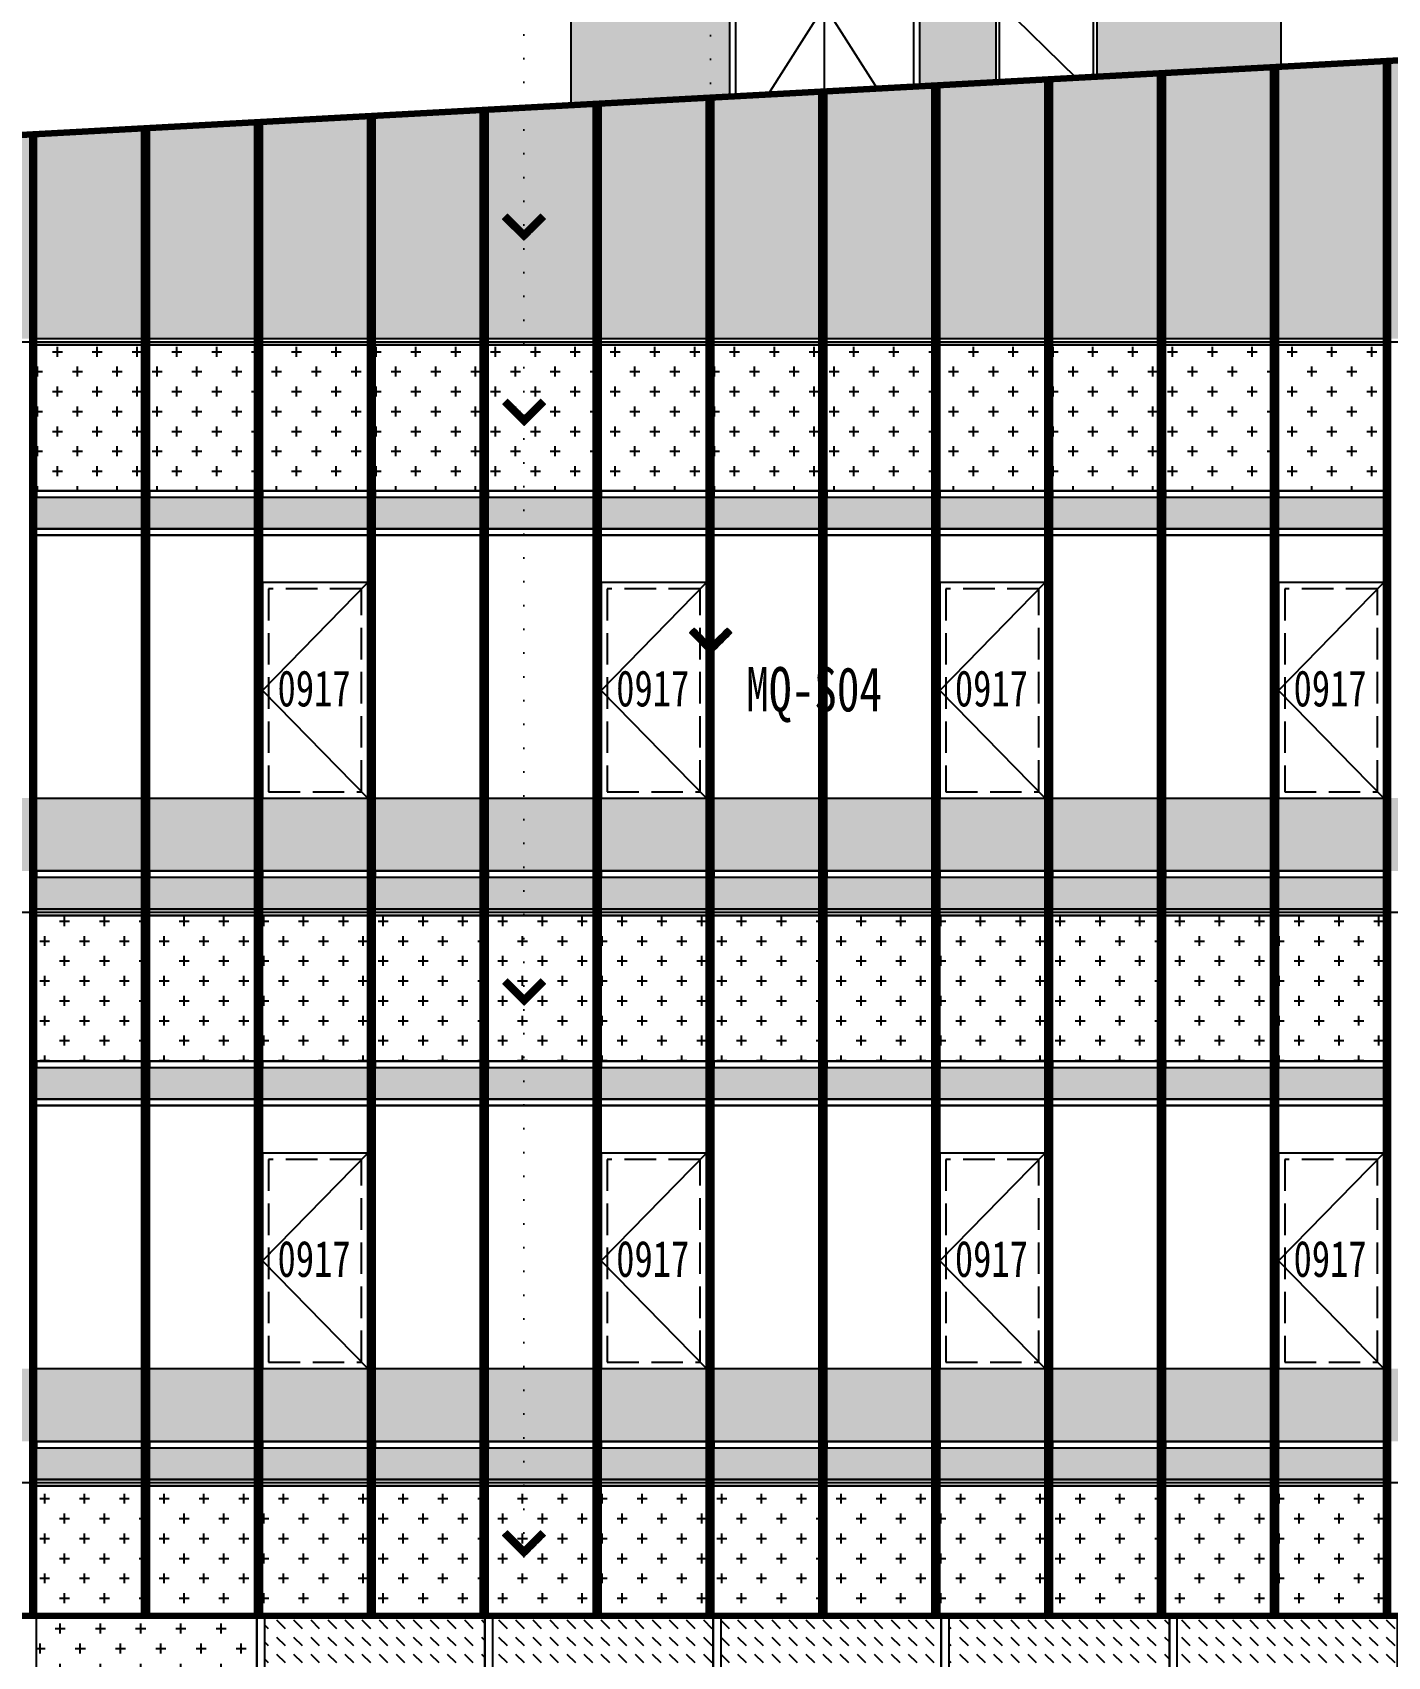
# Model space of a CAD drawing. Extents: x -483182 to 812890, y -390528 to -214858.
# Drawn here: x 167091 to 177782, y -317901 to -305090 of the extents above; entities that cross this region are included whole.
import ezdxf

# ---------------------------------------------------------------- set-up
doc = ezdxf.new("R2010")
doc.units = 0
doc.header["$LTSCALE"] = 1000
doc.header["$MEASUREMENT"] = 0
doc.linetypes.add('DASH', pattern=[0.35, 0.25, -0.1])
doc.linetypes.add('DOT2', pattern=[0.125, 0, -0.125])
for name, color, linetype in [('01-标注_符号', 200, 'Continuous'), ('05-填充_156', 156, 'Continuous'), ('05-填充_168', 168, 'Continuous'), ('05-填充_18', 18, 'Continuous'), ('05-填充_天正', 14, 'Continuous'), ('A-C_幕墙龙骨', 133, 'Continuous'), ('A-C_窗', 140, 'Continuous'), ('E-立面轮廓', 241, 'Continuous')]:
    doc.layers.add(name, color=color, linetype=linetype)
doc.layers.add('04-不打印_辅助线', color=165, linetype='Continuous', plot=False)
doc.styles.add('logo-3', font='', dxfattribs={"width": 0.75})
doc.styles.get("Standard").update_dxf_attribs({"font": 'STXIHEI_0.TTF', "width": 0.75})
doc.styles.get('logo-3').set_extended_font_data('SimSun')
doc.dimstyles.new('副本 ISO-1', dxfattribs={"dimtxt": 2.5, "dimasz": 1.5, "dimexe": 1.25, "dimexo": 0.625, "dimtad": 1, "dimdec": 0, "dimtxsty": 'logo-3', "dimblk": 'ARCHTICK', "dimcen": 2.5, "dimdle": 1, "dimadec": 0, "dimazin": 0, "dimtfac": 1, "dimtdec": 0, "dimtix": 1, "dimtmove": 0, "dimatfit": 3, "dimldrblk": 'AR', "dimfxl": 0, "dimarcsym": 0})
pattern_1 = [(0, (-32249, 317429.43), (158.75, 158.75), [79.375, -238.125]), (90, (-32209.32, 317389.74), (-158.75, 158.75), [79.375, -238.125])]
pattern_2 = [(50, (0, 0), (364.36934, -31.87817), [38.1, -419.1]), (355, (0, 0), (-70.48565, 382.1133), [30.48, -335.28]), (100.451, (30.36, -2.66), (293.885, 350.23338), [32.38, -356.18]), (46.1842, (0, 101.6), (542.1581, -84.08466), [57.15, -628.65]), (96.6356, (45.2, 94.6), (474.8085, 494.8511), [48.57, -534.27]), (351.184, (0, 101.6), (474.8092, 494.8502), [45.72, -502.92]), (21, (50.8, 76.2), (303.22976, -204.53104), [38.1, -419.1]), (326, (50.8, 76.2), (123.60406, 368.37593), [30.48, -335.28]), (71.4514, (76.07, 59.16), (426.83298, 163.8457), [32.38, -356.18]), (37.5, (0, 0), (6.177207, 169.11008), [0, -331.216, 0, -340.36, 0, -336.55]), (7.5, (0, 0), (133.639325, 200.36115), [0, -194.056, 0, -323.596, 0, -128.27]), (327.5, (-113.28, 0), (271.18119, -11.45749), [0, -127, 0, -396.24, 0, -525.78]), (317.5, (-164.08, 0), (296.25836, 50.85298), [0, -165.1, 0, -263.144, 0, -373.38])]

# ---------------------------------------------------------------- blocks, each defined once
blk = doc.blocks.new('*U464')
at = {"layer": '05-填充_156'}
h = blk.add_hatch(dxfattribs=at)
h.set_pattern_fill('DASH', color=256, scale=100, angle=315)
h.set_pattern_definition([(315, (17475, 318054.43), (134.703842, -3e-14), [95.25, -95.25])])
h.paths.add_polyline_path([(0, 50), (1740, 50), (1740, 675), (0, 675)])
blk.add_lwpolyline([(0, 50), (1740, 50), (1740, 675), (0, 675)], close=True)
for points in [[(0, 50), (1740, 50)], [(0, 0), (1740, 0)]]:
    blk.add_lwpolyline(points)
blk = doc.blocks.new('*U94')
at = {"layer": 'A-C_窗'}
blk.add_blockref('*U464', (-870, -312.5), dxfattribs=at)
blk = doc.blocks.new('*U95')
at = {"layer": 'A-C_窗', "color": 0, "linetype": 'ByBlock', "lineweight": -2, "transparency": 16777216}
for p in [(0, 0), (1800, 0), (3600, 0), (5400, 0), (7200, 0), (9000, 0), (10800, 0), (12600, 0)]:
    blk.add_blockref('*U94', p, dxfattribs=at)
blk = doc.blocks.new('kjhmgh3')
at = {"layer": '05-填充_156'}
h = blk.add_hatch(dxfattribs=at)
h.set_pattern_fill('CROSS', color=136, scale=100)
h.set_pattern_definition([(0, (-173090.23, 321129.43), (158.75, 158.75), [79.375, -238.125]), (90, (-173050.54, 321089.74), (-158.75, 158.75), [79.375, -238.125])])
h.paths.add_polyline_path([(0, 3100), (1740, 3100), (1740, 3725), (0, 3725)])
h = blk.add_hatch(dxfattribs=at)
h.set_pattern_fill('CROSS', color=136, scale=100)
h.set_pattern_definition([(0, (-173090.23, 320704.43), (158.75, 158.75), [79.375, -238.125]), (90, (-173050.54, 320664.74), (-158.75, 158.75), [79.375, -238.125])])
h.paths.add_polyline_path([(0, 3050), (1740, 3050), (1740, 0), (0, 0)])
for points in [[(0, 3100), (1740, 3100), (1740, 3725), (0, 3725)], [(0, 3050), (1740, 3050), (1740, 0), (0, 0)]]:
    blk.add_lwpolyline(points, close=True)
for points in [[(0, 3100), (1740, 3100)], [(0, 3050), (1740, 3050)]]:
    blk.add_lwpolyline(points)
blk = doc.blocks.new('_ArchTick')
at = {"color": 0, "linetype": 'ByBlock', "const_width": 0.4}
blk.add_lwpolyline([(-0.5, -0.5), (0.5, 0.5)], dxfattribs=at)
blk = doc.blocks.new('*X6')
at = {"color": 0}
for p, q in [((-1012.2986, 1692.7091), (-1012.2986, 1692.7356)), ((-1012.2985, 1692.7357), (-1012.2968, 1692.7357)), ((-1012.2976, 1692.7081), (-1012.2976, 1692.7364)), ((-1012.3116, 1692.7221), (-1012.3116, 1692.7226)), ((-1012.3115, 1692.7227), (-1012.2838, 1692.7227)), ((-1012.3111, 1692.7217), (-1012.2828, 1692.7217)), ((-1012.3106, 1692.7211), (-1012.3106, 1692.7236)), ((-1012.3105, 1692.7237), (-1012.2848, 1692.7237)), ((-1012.3101, 1692.7207), (-1012.2818, 1692.7207)), ((-1012.3096, 1692.7201), (-1012.3096, 1692.7246)), ((-1012.3095, 1692.7247), (-1012.2858, 1692.7247)), ((-1012.3091, 1692.7197), (-1012.2808, 1692.7197)), ((-1012.3086, 1692.7191), (-1012.3086, 1692.7256)), ((-1012.3085, 1692.7257), (-1012.2868, 1692.7257)), ((-1012.3081, 1692.7187), (-1012.2798, 1692.7187)), ((-1012.3076, 1692.7181), (-1012.3076, 1692.7266)), ((-1012.3075, 1692.7267), (-1012.2878, 1692.7267)), ((-1012.3071, 1692.7177), (-1012.2788, 1692.7177)), ((-1012.3066, 1692.7171), (-1012.3066, 1692.7276)), ((-1012.3065, 1692.7277), (-1012.2888, 1692.7277)), ((-1012.3061, 1692.7167), (-1012.2778, 1692.7167)), ((-1012.3056, 1692.7161), (-1012.3056, 1692.7286)), ((-1012.3055, 1692.7287), (-1012.2898, 1692.7287)), ((-1012.3051, 1692.7157), (-1012.2768, 1692.7157)), ((-1012.3046, 1692.7151), (-1012.3046, 1692.7296)), ((-1012.3045, 1692.7297), (-1012.2908, 1692.7297)), ((-1012.3041, 1692.7147), (-1012.2758, 1692.7147)), ((-1012.3036, 1692.7141), (-1012.3036, 1692.7306)), ((-1012.3035, 1692.7307), (-1012.2918, 1692.7307)), ((-1012.3031, 1692.7137), (-1012.2748, 1692.7137)), ((-1012.3026, 1692.7131), (-1012.3026, 1692.7316)), ((-1012.3025, 1692.7317), (-1012.2928, 1692.7317)), ((-1012.3021, 1692.7127), (-1012.2738, 1692.7127)), ((-1012.3016, 1692.7121), (-1012.3016, 1692.7326)), ((-1012.3015, 1692.7327), (-1012.2938, 1692.7327)), ((-1012.3011, 1692.7117), (-1012.2728, 1692.7117)), ((-1012.3006, 1692.7111), (-1012.3006, 1692.7336)), ((-1012.3005, 1692.7337), (-1012.2948, 1692.7337)), ((-1012.3001, 1692.7107), (-1012.2718, 1692.7107)), ((-1012.2996, 1692.7101), (-1012.2996, 1692.7346)), ((-1012.2995, 1692.7347), (-1012.2958, 1692.7347)), ((-1012.2991, 1692.7097), (-1012.2708, 1692.7097)), ((-1012.2981, 1692.7087), (-1012.2698, 1692.7087)), ((-1012.2971, 1692.7077), (-1012.2688, 1692.7077)), ((-1012.2966, 1692.7071), (-1012.2966, 1692.7354)), ((-1012.2961, 1692.7067), (-1012.2678, 1692.7067)), ((-1012.2956, 1692.7061), (-1012.2956, 1692.7344)), ((-1012.2951, 1692.7057), (-1012.2668, 1692.7057)), ((-1012.2946, 1692.7051), (-1012.2946, 1692.7334)), ((-1012.2941, 1692.7047), (-1012.2658, 1692.7047)), ((-1012.2936, 1692.7041), (-1012.2936, 1692.7324)), ((-1012.2931, 1692.7037), (-1012.2648, 1692.7037)), ((-1012.2926, 1692.7031), (-1012.2926, 1692.7314)), ((-1012.2921, 1692.7027), (-1012.2638, 1692.7027)), ((-1012.2916, 1692.7021), (-1012.2916, 1692.7304)), ((-1012.2911, 1692.7017), (-1012.2628, 1692.7017)), ((-1012.2906, 1692.7011), (-1012.2906, 1692.7294)), ((-1012.2901, 1692.7007), (-1012.2618, 1692.7007)), ((-1012.2896, 1692.7001), (-1012.2896, 1692.7284)), ((-1012.2891, 1692.6997), (-1012.2608, 1692.6997)), ((-1012.2886, 1692.6991), (-1012.2886, 1692.7274)), ((-1012.2881, 1692.6987), (-1012.2598, 1692.6987)), ((-1012.2876, 1692.6981), (-1012.2876, 1692.7264)), ((-1012.2871, 1692.6977), (-1012.2588, 1692.6977)), ((-1012.2866, 1692.6971), (-1012.2866, 1692.7254)), ((-1012.2861, 1692.6967), (-1012.2578, 1692.6967)), ((-1012.2856, 1692.6961), (-1012.2856, 1692.7244)), ((-1012.2851, 1692.6957), (-1012.2568, 1692.6957)), ((-1012.2846, 1692.6951), (-1012.2846, 1692.7234)), ((-1012.2841, 1692.6947), (-1012.2558, 1692.6947)), ((-1012.2836, 1692.6941), (-1012.2836, 1692.7224)), ((-1012.2831, 1692.6937), (-1012.2548, 1692.6937)), ((-1012.2826, 1692.6931), (-1012.2826, 1692.7214)), ((-1012.2821, 1692.6927), (-1012.2538, 1692.6927)), ((-1012.2816, 1692.6921), (-1012.2816, 1692.7204)), ((-1012.2811, 1692.6917), (-1012.2528, 1692.6917)), ((-1012.2806, 1692.6911), (-1012.2806, 1692.7194)), ((-1012.2801, 1692.6907), (-1012.2518, 1692.6907)), ((-1012.2796, 1692.6901), (-1012.2796, 1692.7184)), ((-1012.2791, 1692.6897), (-1012.2508, 1692.6897)), ((-1012.2786, 1692.6891), (-1012.2786, 1692.7174)), ((-1012.2781, 1692.6887), (-1012.2498, 1692.6887)), ((-1012.2776, 1692.6881), (-1012.2776, 1692.7164)), ((-1012.2771, 1692.6877), (-1012.2488, 1692.6877)), ((-1012.2766, 1692.6871), (-1012.2766, 1692.7154)), ((-1012.2761, 1692.6867), (-1012.2478, 1692.6867)), ((-1012.2756, 1692.6861), (-1012.2756, 1692.7144)), ((-1012.2751, 1692.6857), (-1012.2468, 1692.6857)), ((-1012.2746, 1692.6851), (-1012.2746, 1692.7134)), ((-1012.2741, 1692.6847), (-1012.2458, 1692.6847)), ((-1012.2736, 1692.6841), (-1012.2736, 1692.7124)), ((-1012.2726, 1692.6831), (-1012.2726, 1692.7114)), ((-1012.2716, 1692.6821), (-1012.2716, 1692.7104)), ((-1012.2706, 1692.6811), (-1012.2706, 1692.7094)), ((-1012.2696, 1692.6801), (-1012.2696, 1692.7084)), ((-1012.2686, 1692.6791), (-1012.2686, 1692.7074)), ((-1012.2676, 1692.6781), (-1012.2676, 1692.7064)), ((-1012.2666, 1692.6771), (-1012.2666, 1692.7054)), ((-1012.2656, 1692.6761), (-1012.2656, 1692.7044)), ((-1012.2646, 1692.6751), (-1012.2646, 1692.7034)), ((-1012.2636, 1692.6741), (-1012.2636, 1692.7024)), ((-1012.2626, 1692.6731), (-1012.2626, 1692.7014)), ((-1012.2616, 1692.6721), (-1012.2616, 1692.7004)), ((-1012.2606, 1692.6711), (-1012.2606, 1692.6994)), ((-1012.2596, 1692.6701), (-1012.2596, 1692.6984)), ((-1012.2586, 1692.6424), (-1012.2586, 1692.6974)), ((-1012.2576, 1692.6434), (-1012.2576, 1692.6964)), ((-1012.2566, 1692.6444), (-1012.2566, 1692.6954)), ((-1012.2556, 1692.6454), (-1012.2556, 1692.6944)), ((-1012.2546, 1692.6464), (-1012.2546, 1692.6934)), ((-1012.2536, 1692.6474), (-1012.2536, 1692.6924)), ((-1012.2526, 1692.6484), (-1012.2526, 1692.6914)), ((-1012.2516, 1692.6494), (-1012.2516, 1692.6904)), ((-1012.2506, 1692.6504), (-1012.2506, 1692.6894)), ((-1012.2496, 1692.6514), (-1012.2496, 1692.6884)), ((-1012.2486, 1692.6524), (-1012.2486, 1692.6874)), ((-1012.2476, 1692.6534), (-1012.2476, 1692.6864)), ((-1012.2466, 1692.6544), (-1012.2466, 1692.6854)), ((-1012.2456, 1692.6554), (-1012.2456, 1692.6844)), ((-1012.2966, 1692.6327), (-1012.2683, 1692.6327)), ((-1012.2966, 1692.6044), (-1012.2966, 1692.6327)), ((-1012.2956, 1692.6337), (-1012.2673, 1692.6337)), ((-1012.2956, 1692.6054), (-1012.2956, 1692.6337)), ((-1012.2946, 1692.6347), (-1012.2663, 1692.6347)), ((-1012.2946, 1692.6064), (-1012.2946, 1692.6347)), ((-1012.2936, 1692.6357), (-1012.2653, 1692.6357)), ((-1012.2936, 1692.6074), (-1012.2936, 1692.6357)), ((-1012.2926, 1692.6367), (-1012.2643, 1692.6367)), ((-1012.2926, 1692.6084), (-1012.2926, 1692.6367)), ((-1012.2916, 1692.6377), (-1012.2633, 1692.6377)), ((-1012.2916, 1692.6094), (-1012.2916, 1692.6377)), ((-1012.2906, 1692.6387), (-1012.2623, 1692.6387)), ((-1012.2906, 1692.6104), (-1012.2906, 1692.6387)), ((-1012.2896, 1692.6397), (-1012.2613, 1692.6397)), ((-1012.2896, 1692.6114), (-1012.2896, 1692.6397)), ((-1012.2886, 1692.6407), (-1012.2603, 1692.6407)), ((-1012.2886, 1692.6124), (-1012.2886, 1692.6407)), ((-1012.2876, 1692.6417), (-1012.2593, 1692.6417)), ((-1012.2876, 1692.6134), (-1012.2876, 1692.6417)), ((-1012.2866, 1692.6427), (-1012.2583, 1692.6427)), ((-1012.2866, 1692.6144), (-1012.2866, 1692.6427)), ((-1012.2856, 1692.6437), (-1012.2573, 1692.6437)), ((-1012.2856, 1692.6154), (-1012.2856, 1692.6437)), ((-1012.2846, 1692.6447), (-1012.2563, 1692.6447)), ((-1012.2846, 1692.6164), (-1012.2846, 1692.6447)), ((-1012.2836, 1692.6457), (-1012.2553, 1692.6457)), ((-1012.2836, 1692.6174), (-1012.2836, 1692.6457)), ((-1012.2826, 1692.6467), (-1012.2543, 1692.6467)), ((-1012.2826, 1692.6184), (-1012.2826, 1692.6467)), ((-1012.2816, 1692.6477), (-1012.2533, 1692.6477)), ((-1012.2816, 1692.6194), (-1012.2816, 1692.6477)), ((-1012.2806, 1692.6487), (-1012.2523, 1692.6487)), ((-1012.2806, 1692.6204), (-1012.2806, 1692.6487)), ((-1012.2796, 1692.6497), (-1012.2513, 1692.6497)), ((-1012.2796, 1692.6214), (-1012.2796, 1692.6497)), ((-1012.2786, 1692.6507), (-1012.2503, 1692.6507)), ((-1012.2786, 1692.6224), (-1012.2786, 1692.6507)), ((-1012.2776, 1692.6517), (-1012.2493, 1692.6517)), ((-1012.2776, 1692.6234), (-1012.2776, 1692.6517)), ((-1012.2766, 1692.6527), (-1012.2483, 1692.6527)), ((-1012.2766, 1692.6244), (-1012.2766, 1692.6527)), ((-1012.2756, 1692.6537), (-1012.2473, 1692.6537)), ((-1012.2756, 1692.6254), (-1012.2756, 1692.6537)), ((-1012.2746, 1692.6547), (-1012.2463, 1692.6547)), ((-1012.2746, 1692.6264), (-1012.2746, 1692.6547)), ((-1012.2736, 1692.6557), (-1012.2453, 1692.6557)), ((-1012.2736, 1692.6274), (-1012.2736, 1692.6557)), ((-1012.2731, 1692.6837), (-1012.2448, 1692.6837)), ((-1012.2726, 1692.6567), (-1012.2443, 1692.6567)), ((-1012.2726, 1692.6284), (-1012.2726, 1692.6567)), ((-1012.2721, 1692.6827), (-1012.2438, 1692.6827)), ((-1012.2716, 1692.6577), (-1012.2433, 1692.6577)), ((-1012.2716, 1692.6294), (-1012.2716, 1692.6577)), ((-1012.2711, 1692.6817), (-1012.2428, 1692.6817)), ((-1012.2706, 1692.6587), (-1012.2423, 1692.6587)), ((-1012.2706, 1692.6304), (-1012.2706, 1692.6587)), ((-1012.2701, 1692.6807), (-1012.2418, 1692.6807)), ((-1012.2696, 1692.6597), (-1012.2413, 1692.6597)), ((-1012.2696, 1692.6314), (-1012.2696, 1692.6597)), ((-1012.2691, 1692.6797), (-1012.2408, 1692.6797)), ((-1012.2686, 1692.6607), (-1012.2403, 1692.6607)), ((-1012.2686, 1692.6324), (-1012.2686, 1692.6607)), ((-1012.2681, 1692.6787), (-1012.2398, 1692.6787)), ((-1012.2676, 1692.6617), (-1012.2393, 1692.6617)), ((-1012.2676, 1692.6334), (-1012.2676, 1692.6617)), ((-1012.2671, 1692.6777), (-1012.2388, 1692.6777)), ((-1012.2666, 1692.6627), (-1012.2383, 1692.6627)), ((-1012.2666, 1692.6344), (-1012.2666, 1692.6627)), ((-1012.2661, 1692.6767), (-1012.2378, 1692.6767)), ((-1012.2656, 1692.6637), (-1012.2373, 1692.6637)), ((-1012.2656, 1692.6354), (-1012.2656, 1692.6637)), ((-1012.2651, 1692.6757), (-1012.2368, 1692.6757)), ((-1012.2646, 1692.6647), (-1012.2363, 1692.6647)), ((-1012.2646, 1692.6364), (-1012.2646, 1692.6647)), ((-1012.2641, 1692.6747), (-1012.2358, 1692.6747)), ((-1012.2636, 1692.6657), (-1012.2353, 1692.6657)), ((-1012.2636, 1692.6374), (-1012.2636, 1692.6657)), ((-1012.2631, 1692.6737), (-1012.2348, 1692.6737)), ((-1012.2626, 1692.6667), (-1012.2343, 1692.6667)), ((-1012.2626, 1692.6384), (-1012.2626, 1692.6667)), ((-1012.2621, 1692.6727), (-1012.2338, 1692.6727)), ((-1012.2616, 1692.6677), (-1012.2333, 1692.6677)), ((-1012.2616, 1692.6394), (-1012.2616, 1692.6677)), ((-1012.2611, 1692.6717), (-1012.2328, 1692.6717)), ((-1012.2606, 1692.6687), (-1012.2323, 1692.6687)), ((-1012.2606, 1692.6404), (-1012.2606, 1692.6687)), ((-1012.2601, 1692.6707), (-1012.2318, 1692.6707)), ((-1012.2596, 1692.6697), (-1012.2313, 1692.6697)), ((-1012.2596, 1692.6414), (-1012.2596, 1692.6697)), ((-1012.2446, 1692.6564), (-1012.2446, 1692.6834)), ((-1012.2436, 1692.6574), (-1012.2436, 1692.6824)), ((-1012.2426, 1692.6584), (-1012.2426, 1692.6814)), ((-1012.2416, 1692.6594), (-1012.2416, 1692.6804)), ((-1012.2406, 1692.6604), (-1012.2406, 1692.6794)), ((-1012.2396, 1692.6614), (-1012.2396, 1692.6784)), ((-1012.2386, 1692.6624), (-1012.2386, 1692.6774)), ((-1012.2376, 1692.6634), (-1012.2376, 1692.6764)), ((-1012.2366, 1692.6644), (-1012.2366, 1692.6754)), ((-1012.2356, 1692.6654), (-1012.2356, 1692.6744)), ((-1012.2346, 1692.6664), (-1012.2346, 1692.6734)), ((-1012.2336, 1692.6674), (-1012.2336, 1692.6724)), ((-1012.2326, 1692.6684), (-1012.2326, 1692.6714)), ((-1012.2316, 1692.6694), (-1012.2316, 1692.6704)), ((-1012.3116, 1692.6177), (-1012.2833, 1692.6177)), ((-1012.3116, 1692.6172), (-1012.3116, 1692.6177)), ((-1012.3111, 1692.6167), (-1012.2843, 1692.6167)), ((-1012.3106, 1692.6187), (-1012.2823, 1692.6187)), ((-1012.3106, 1692.6162), (-1012.3106, 1692.6187)), ((-1012.3101, 1692.6157), (-1012.2853, 1692.6157)), ((-1012.3096, 1692.6197), (-1012.2813, 1692.6197)), ((-1012.3096, 1692.6152), (-1012.3096, 1692.6197)), ((-1012.3091, 1692.6147), (-1012.2863, 1692.6147)), ((-1012.3086, 1692.6207), (-1012.2803, 1692.6207)), ((-1012.3086, 1692.6142), (-1012.3086, 1692.6207)), ((-1012.3081, 1692.6137), (-1012.2873, 1692.6137)), ((-1012.3076, 1692.6217), (-1012.2793, 1692.6217)), ((-1012.3076, 1692.6132), (-1012.3076, 1692.6217)), ((-1012.3071, 1692.6127), (-1012.2883, 1692.6127)), ((-1012.3066, 1692.6227), (-1012.2783, 1692.6227)), ((-1012.3066, 1692.6122), (-1012.3066, 1692.6227)), ((-1012.3061, 1692.6117), (-1012.2893, 1692.6117)), ((-1012.3056, 1692.6237), (-1012.2773, 1692.6237)), ((-1012.3056, 1692.6112), (-1012.3056, 1692.6237)), ((-1012.3051, 1692.6107), (-1012.2903, 1692.6107)), ((-1012.3046, 1692.6247), (-1012.2763, 1692.6247)), ((-1012.3046, 1692.6102), (-1012.3046, 1692.6247)), ((-1012.3041, 1692.6097), (-1012.2913, 1692.6097)), ((-1012.3036, 1692.6257), (-1012.2753, 1692.6257)), ((-1012.3036, 1692.6092), (-1012.3036, 1692.6257)), ((-1012.3031, 1692.6087), (-1012.2923, 1692.6087)), ((-1012.3026, 1692.6267), (-1012.2743, 1692.6267)), ((-1012.3026, 1692.6082), (-1012.3026, 1692.6267)), ((-1012.3021, 1692.6077), (-1012.2933, 1692.6077)), ((-1012.3016, 1692.6277), (-1012.2733, 1692.6277)), ((-1012.3016, 1692.6072), (-1012.3016, 1692.6277)), ((-1012.3011, 1692.6067), (-1012.2943, 1692.6067)), ((-1012.3006, 1692.6287), (-1012.2723, 1692.6287)), ((-1012.3006, 1692.6062), (-1012.3006, 1692.6287)), ((-1012.3001, 1692.6057), (-1012.2953, 1692.6057)), ((-1012.2996, 1692.6297), (-1012.2713, 1692.6297)), ((-1012.2996, 1692.6052), (-1012.2996, 1692.6297)), ((-1012.2991, 1692.6047), (-1012.2963, 1692.6047)), ((-1012.2986, 1692.6307), (-1012.2703, 1692.6307)), ((-1012.2986, 1692.6042), (-1012.2986, 1692.6307)), ((-1012.2981, 1692.6037), (-1012.2973, 1692.6037)), ((-1012.2976, 1692.6317), (-1012.2693, 1692.6317)), ((-1012.2976, 1692.6034), (-1012.2976, 1692.6317))]:
    blk.add_line(p, q, dxfattribs=at)
blk = doc.blocks.new('A-ARROW')
blk.add_lwpolyline([(0.0808, 0.0525), (0.0666, 0.0666), (0, 0), (0.0666, -0.0666), (0.0808, -0.0525), (0.0283, 0)], close=True)
at = {"rotation": 180}
blk.add_blockref('*X6', (-1012.2311, 1692.6699), dxfattribs=at)
blk = doc.blocks.new('AR')
at = {"xscale": -21.59999999986031, "yscale": 21.59999999999127, "zscale": 21.6, "rotation": 359.9999997162888}
blk.add_blockref('A-ARROW', (0, 0), dxfattribs=at)
blk = doc.blocks.new('*U31')
at = {"layer": '05-填充_156'}
h = blk.add_hatch(dxfattribs=at)
h.set_pattern_fill('CROSS', color=136, scale=100)
h.set_pattern_definition([(0, (-32147, 313554.43), (158.75, 158.75), [79.375, -238.125]), (90, (-32107.32, 313514.74), (-158.75, 158.75), [79.375, -238.125])])
h.paths.add_polyline_path([(0, 1500), (840, 1500), (840, 350), (0, 350)])
at = {"layer": '05-填充_168'}
h = blk.add_hatch(color=256, dxfattribs=at)
h.dxf.hatch_style = 1
h.paths.add_polyline_path([(0, 300), (840, 300), (840, 50), (0, 50)])
for points in [[(0, 1550), (840, 1550)], [(0, 1500), (840, 1500)], [(0, 350), (840, 350)], [(0, 300), (840, 300)], [(0, 50), (840, 50)], [(0, 0), (840, 0)]]:
    blk.add_lwpolyline(points)
for points in [[(840, 1500), (0, 1500), (0, 1550), (840, 1550)], [(0, 1500), (840, 1500), (840, 350), (0, 350)], [(0, 300), (840, 300), (840, 350), (0, 350)], [(0, 300), (840, 300), (840, 50), (0, 50)], [(840, 0), (0, 0), (0, 50), (840, 50)]]:
    blk.add_lwpolyline(points, close=True)
blk = doc.blocks.new('*U119')
at = {"layer": 'A-C_窗'}
blk.add_blockref('*U31', (-420, -775), dxfattribs=at)
blk = doc.blocks.new('*U120')
at = {"layer": 'A-C_窗', "color": 0, "linetype": 'ByBlock', "lineweight": -2, "transparency": 16777216}
for p in [(9000, 0), (9900, 0), (10800, 0), (11700, 0), (12600, 0), (13500, 0), (14400, 0), (15300, 0), (16200, 0), (17100, 0), (18000, 0), (18900, 0)]:
    blk.add_blockref('*U119', p, dxfattribs=at)
blk = doc.blocks.new('*U396')
at = {"layer": '05-填充_156'}
h = blk.add_hatch(dxfattribs=at)
h.set_pattern_fill('CROSS', color=136, scale=100)
h.set_pattern_definition(pattern_1)
h.paths.add_polyline_path([(0, 5375), (840, 5375), (840, 4225), (0, 4225)])
h = blk.add_hatch(dxfattribs=at)
h.set_pattern_fill('CROSS', color=136, scale=100)
h.set_pattern_definition(pattern_1)
h.paths.add_polyline_path([(0, 875), (840, 875), (840, -150), (0, -150)])
at = {"layer": '05-填充_168'}
h = blk.add_hatch(color=256, dxfattribs=at)
h.dxf.hatch_style = 1
h.paths.add_polyline_path([(0, 5675), (840, 5675), (840, 5425), (0, 5425)])
h = blk.add_hatch(color=256, dxfattribs=at)
h.dxf.hatch_style = 1
h.paths.add_polyline_path([(0, 4175), (840, 4175), (840, 3925), (0, 3925)])
h = blk.add_hatch(color=256, dxfattribs=at)
h.dxf.hatch_style = 1
h.paths.add_polyline_path([(0, 1175), (840, 1175), (840, 925), (0, 925)])
for points in [[(0, 6300), (840, 6300)], [(0, 5725), (840, 5725)], [(0, 5675), (840, 5675)], [(0, 5675), (840, 5675)], [(0, 5425), (840, 5425)], [(0, 5375), (840, 5375)], [(0, 4225), (840, 4225)], [(0, 4175), (840, 4175)], [(0, 3925), (840, 3925)], [(0, 3875), (840, 3875)], [(0, 1800), (840, 1800)], [(0, 1225), (840, 1225)], [(0, 1175), (840, 1175)], [(0, 925), (840, 925)], [(0, 875), (840, 875)]]:
    blk.add_lwpolyline(points)
for points in [[(0, 5675), (840, 5675), (840, 5725), (0, 5725)], [(0, 5675), (840, 5675), (840, 5425), (0, 5425)], [(840, 5375), (0, 5375), (0, 5425), (840, 5425)], [(0, 5375), (840, 5375), (840, 4225), (0, 4225)], [(0, 4175), (840, 4175), (840, 4225), (0, 4225)], [(0, 4175), (840, 4175), (840, 3925), (0, 3925)], [(840, 3875), (0, 3875), (0, 3925), (840, 3925)], [(0, 1175), (840, 1175), (840, 1225), (0, 1225)], [(0, 1175), (840, 1175), (840, 925), (0, 925)], [(840, 875), (0, 875), (0, 925), (840, 925)], [(0, 875), (840, 875), (840, -150), (0, -150)]]:
    blk.add_lwpolyline(points, close=True)
blk = doc.blocks.new('*U121')
at = {"layer": 'A-C_窗'}
blk.add_blockref('*U396', (-420, -3150), dxfattribs=at)
blk = doc.blocks.new('*U122')
at = {"layer": 'A-C_窗', "color": 0, "linetype": 'ByBlock', "lineweight": -2, "transparency": 16777216}
for p in [(9000, 0), (9900, 0), (10800, 0), (11700, 0), (12600, 0), (13500, 0), (14400, 0), (15300, 0), (16200, 0), (17100, 0), (18000, 0), (18900, 0)]:
    blk.add_blockref('*U121', p, dxfattribs=at)
blk = doc.blocks.new('*U722')
blk.add_lwpolyline([(0, 0), (840, 0), (840, 1700), (0, 1700)], close=True)
blk.add_lwpolyline([(840, 1700), (0, 850), (840, 0)])
at = {"linetype": 'DASH'}
blk.add_lwpolyline([(50, 50), (790, 50), (790, 1650), (50, 1650)], close=True, dxfattribs=at)
at = {"layer": '04-不打印_辅助线', "width": 0.75}
blk.add_text('0917', height=285.4, dxfattribs=at).set_placement((121, 723))
blk = doc.blocks.new('lkjgliutg')
at = {"layer": '05-填充_156'}
h = blk.add_hatch(dxfattribs=at)
h.set_pattern_fill('CROSS', color=136, scale=100)
h.set_pattern_definition([(0, (-157917.5, 360570.43), (158.75, 158.75), [79.375, -238.125]), (90, (-157877.81, 360530.74), (-158.75, 158.75), [79.375, -238.125])])
h.paths.add_polyline_path([(0, 9925), (870, 9925), (870, 11047), (0, 11000)])
h.paths.add_polyline_path([(930, 9925), (1770, 9925), (1770, 11095), (930, 11050)])
h.paths.add_polyline_path([(1830, 9925), (2670, 9925), (2670, 11144), (1830, 11098)])
h.paths.add_polyline_path([(2730, 9925), (3570, 9925), (3570, 11192), (2730, 11147)])
h.paths.add_polyline_path([(3630, 9925), (4470, 9925), (4470, 11241), (3630, 11195)])
h.paths.add_polyline_path([(4530, 9925), (5370, 9925), (5370, 11289), (4530, 11244)])
h.paths.add_polyline_path([(6270, 11337), (5430, 11292), (5430, 9925), (6270, 9925)])
h.paths.add_polyline_path([(7170, 11386), (6330, 11341), (6330, 9925), (7170, 9925)])
h.paths.add_polyline_path([(7230, 9925), (8070, 9925), (8070, 11434), (7230, 11389)])
h.paths.add_polyline_path([(8970, 11483), (8130, 11437), (8130, 9925), (8970, 9925)])
h.paths.add_polyline_path([(9870, 11531), (9030, 11486), (9030, 9925), (9870, 9925)])
h.paths.add_polyline_path([(9930, 9925), (10770, 9925), (10770, 11580), (9930, 11534)])
h.paths.add_polyline_path([(10830, 9925), (11670, 9925), (11670, 11628), (10830, 11583)])
h.paths.add_polyline_path([(11730, 9925), (12570, 9925), (12570, 11676), (11730, 11631)])
h.paths.add_polyline_path([(12630, 9925), (13470, 9925), (13470, 11725), (12630, 11680)])
h.paths.add_polyline_path([(13530, 9925), (14370, 9925), (14370, 11773), (13530, 11728)])
h.paths.add_polyline_path([(14430, 9925), (15270, 9925), (15270, 11822), (14430, 11776)])
h.paths.add_polyline_path([(15330, 9925), (16170, 9925), (16170, 11870), (15330, 11825)])
h.paths.add_polyline_path([(16230, 9925), (17070, 9925), (17070, 11919), (16230, 11873)])
h.paths.add_polyline_path([(17130, 9925), (17970, 9925), (17970, 11967), (17130, 11922)])
h.paths.add_polyline_path([(18870, 12015), (18030, 11970), (18030, 9925), (18870, 9925)])
h.paths.add_polyline_path([(18930, 9925), (19770, 9925), (19770, 12064), (18930, 12019)])
h.paths.add_polyline_path([(19830, 9925), (20670, 9925), (20670, 12112), (19830, 12067)])
h.paths.add_polyline_path([(20730, 9925), (21570, 9925), (21570, 12161), (20730, 12115)])
h.paths.add_polyline_path([(22470, 12209), (21630, 12164), (21630, 9925), (22470, 9925)])
h.paths.add_polyline_path([(22530, 9925), (23370, 9925), (23370, 12258), (22530, 12212)])
h.paths.add_polyline_path([(23430, 9925), (24270, 9925), (24270, 12306), (23430, 12261)])
h.paths.add_polyline_path([(24330, 9925), (25170, 9925), (25170, 12354), (24330, 12309)])
h.paths.add_polyline_path([(25230, 9925), (26070, 9925), (26070, 12403), (25230, 12358)])
h.paths.add_polyline_path([(26970, 12451), (26130, 12406), (26130, 9925), (26970, 9925)])
h.paths.add_polyline_path([(27876, 12500), (27030, 12454), (27030, 9925), (27876, 9925)])
at = {"layer": '05-填充_18', "const_width": 60}
for points in [[(18900, -150), (18900, 12017)], [(19800, -150), (19800, 12065)], [(20700, -150), (20700, 12114)], [(17100, -150), (17100, 11920)], [(18000, -150), (18000, 11969)], [(14400, -150), (14400, 11775)], [(15300, -150), (15300, 11823)], [(16200, -150), (16200, 11872)], [(11700, -150), (11700, 11630)], [(12600, -150), (12600, 11678)], [(13500, -150), (13500, 11726)], [(9900, -150), (9900, 11533)], [(10800, -150), (10800, 11581)]]:
    blk.add_lwpolyline(points, dxfattribs=at)
at = {"layer": 'A-C_幕墙龙骨'}
for points in [[(19770, -150), (19770, 12064)], [(19830, -150), (19830, 12067)], [(20670, -150), (20670, 12112)], [(17070, -150), (17070, 11919)], [(17130, -150), (17130, 11922)], [(17970, -150), (17970, 11967)], [(18030, -150), (18030, 11970)], [(18870, -150), (18870, 12015)], [(18930, -150), (18930, 12019)], [(15270, -150), (15270, 11822)], [(15330, -150), (15330, 11825)], [(16170, -150), (16170, 11870)], [(16230, -150), (16230, 11873)], [(12570, -150), (12570, 11676)], [(12630, -150), (12630, 11680)], [(13470, -150), (13470, 11725)], [(13530, -150), (13530, 11728)], [(14370, -150), (14370, 11773)], [(14430, -150), (14430, 11776)], [(9930, -150), (9930, 11534)], [(10770, -150), (10770, 11580)], [(10830, -150), (10830, 11583)], [(11670, -150), (11670, 11628)], [(11730, -150), (11730, 11631)]]:
    blk.add_lwpolyline(points, dxfattribs=at)
at = {"layer": 'A-C_窗'}
blk.add_lwpolyline([(27876, 12500), (0, 11000), (0, -150), (27876, -150)], close=True, dxfattribs=at)
for name, p in [('*U120', (1350, 9150)), ('*U722', (11730, 6300)), ('*U722', (14430, 6300)), ('*U722', (17130, 6300)), ('*U722', (19830, 6300)), ('*U122', (1350, 3150)), ('*U722', (11730, 1800)), ('*U722', (14430, 1800)), ('*U722', (17130, 1800)), ('*U722', (19830, 1800))]:
    blk.add_blockref(name, p, dxfattribs=at)
blk = doc.blocks.new('A$C56431E11')
at = {"layer": 'A-C_窗'}
blk.add_line((-750, -725), (-750, -50), dxfattribs=at)
for points in [[(-1450, -763), (-1450, -50), (-50, -50), (-50, -687)], [(-1195, -749), (-750, -50)], [(-750, -50), (-335, -703)]]:
    blk.add_lwpolyline(points, dxfattribs=at)
blk = doc.blocks.new('A$C269A49B5')
at = {"layer": 'A-C_窗'}
for points in [[(-770, -651), (-770, -30), (-30, -30), (-30, -611)], [(-768, -30), (-165, -618)]]:
    blk.add_lwpolyline(points, dxfattribs=at)

msp = doc.modelspace()

# ---------------------------------------------------------------- hatches: boundary and pattern name
at = {"layer": '05-填充_156'}
h = msp.add_hatch(dxfattribs=at)
h.set_pattern_fill('天然石材', color=256, scale=50)
h.set_pattern_definition([(45, (0, 89.76), (-176.77677, 176.77677), []), (45, (86.94, 0), (-176.77677, 176.77677), [98.68425, -56.391])])
h.paths.add_polyline_path([(176941, -303579.4), (171341, -303579.4), (171341, -305663), (172591, -305595.3), (172591, -304829.4), (174091, -304829.4), (174091, -305514.1), (174691, -305481.6), (174691, -304829.4), (175491, -304829.4), (175491, -305438.2), (176941, -305359.7)])
h.paths.add_polyline_path([(174241, -304329.4), (174241, -304529.4), (172441, -304529.4), (172441, -304329.4)], flags=16)
h.paths.add_polyline_path([(163041, -303579.4), (156391, -303579.4), (156391, -303959.5), (156805, -303929.4), (158077.5, -303929.4), (158077.5, -306381.4), (163041, -306112.6)])
at = {"layer": '05-填充_天正'}
h = msp.add_hatch(dxfattribs=at)
h.set_pattern_fill('AR-CONC', color=256, scale=200)
h.set_pattern_definition(pattern_2)
h.paths.add_polyline_path([(184885, -311129.4), (185120.2, -311129.4), (185120.2, -311704.4), (184885, -311704.4)])
h.paths.add_polyline_path([(184047.1, -311129.8), (184884.4, -311129.8), (184884.4, -311704.8), (184047.1, -311704.8)])
h.paths.add_polyline_path([(183156.4, -311129.8), (183987.7, -311129.8), (183987.7, -311704.8), (183156.4, -311704.8)])
h.paths.add_polyline_path([(182265.6, -311129.8), (183097, -311129.8), (183097, -311704.8), (182265.6, -311704.8)])
h.paths.add_polyline_path([(181374.9, -311129.8), (182206.3, -311129.8), (182206.3, -311704.8), (181374.9, -311704.8)])
h.paths.add_polyline_path([(180484.2, -311129.8), (181315.5, -311129.8), (181315.5, -311704.8), (180484.2, -311704.8)])
h.paths.add_polyline_path([(179593.4, -311129.8), (180424.8, -311129.8), (180424.8, -311704.8), (179593.4, -311704.8)])
h.paths.add_polyline_path([(178702.7, -311129.8), (179534.1, -311129.8), (179534.1, -311704.8), (178702.7, -311704.8)])
h.paths.add_polyline_path([(177812, -311129.8), (178643.3, -311129.8), (178643.3, -311704.8), (177812, -311704.8)])
h.paths.add_polyline_path([(176921.3, -311129.8), (177752.6, -311129.8), (177752.6, -311704.8), (176921.3, -311704.8)])
h.paths.add_polyline_path([(176030.5, -311129.8), (176861.9, -311129.8), (176861.9, -311704.8), (176030.5, -311704.8)])
h.paths.add_polyline_path([(175139.8, -311129.8), (175971.1, -311129.8), (175971.1, -311704.8), (175139.8, -311704.8)])
h.paths.add_polyline_path([(174249.1, -311129.8), (175080.4, -311129.8), (175080.4, -311704.8), (174249.1, -311704.8)])
h.paths.add_polyline_path([(173358.3, -311129.8), (174189.7, -311129.8), (174189.7, -311704.8), (173358.3, -311704.8)])
h.paths.add_polyline_path([(172467.6, -311129.8), (173299, -311129.8), (173299, -311704.8), (172467.6, -311704.8)])
h.paths.add_polyline_path([(171576.9, -311129.8), (172408.2, -311129.8), (172408.2, -311704.8), (171576.9, -311704.8)])
h.paths.add_polyline_path([(156805, -311129.8), (156995.5, -311129.8), (156995.5, -311704.8), (156805, -311704.8)])
h.paths.add_polyline_path([(170686.1, -311129.8), (171517.5, -311129.8), (171517.5, -311704.8), (170686.1, -311704.8)])
h.paths.add_polyline_path([(169795.4, -311129.8), (170626.8, -311129.8), (170626.8, -311704.8), (169795.4, -311704.8)])
h.paths.add_polyline_path([(168904.7, -311129.8), (169736, -311129.8), (169736, -311704.8), (168904.7, -311704.8)])
h.paths.add_polyline_path([(168014, -311129.8), (168845.3, -311129.8), (168845.3, -311690.3), (168014, -311690.3)])
h.paths.add_polyline_path([(167123.2, -311129.8), (167954.6, -311129.8), (167954.6, -311704.8), (167123.2, -311704.8)])
h.paths.add_polyline_path([(166232.5, -311129.8), (167063.8, -311129.8), (167063.8, -311704.8), (166232.5, -311704.8)])
h.paths.add_polyline_path([(165341.8, -311129.8), (166173.1, -311129.8), (166173.1, -311704.8), (165341.8, -311704.8)])
h.paths.add_polyline_path([(164451, -311129.8), (165282.4, -311129.8), (165282.4, -311704.8), (164451, -311704.8)])
h.paths.add_polyline_path([(163560.3, -311129.8), (164391.7, -311129.8), (164391.7, -311704.8), (163560.3, -311704.8)])
h.paths.add_polyline_path([(162669.6, -311129.8), (163500.9, -311129.8), (163500.9, -311704.8), (162669.6, -311704.8)])
h.paths.add_polyline_path([(161778.8, -311129.8), (162610.2, -311129.8), (162610.2, -311704.8), (161778.8, -311704.8)])
h.paths.add_polyline_path([(160888.1, -311129.8), (161719.5, -311129.8), (161719.5, -311704.8), (160888.1, -311704.8)])
h.paths.add_polyline_path([(159997.4, -311129.8), (160828.7, -311129.8), (160828.7, -311704.8), (159997.4, -311704.8)])
h.paths.add_polyline_path([(159106.7, -311129.8), (159938, -311129.8), (159938, -311704.8), (159106.7, -311704.8)])
h.paths.add_polyline_path([(158215.9, -311129.8), (159047.3, -311129.8), (159047.3, -311704.8), (158215.9, -311704.8)])
h = msp.add_hatch(dxfattribs=at)
h.set_pattern_fill('AR-CONC', color=256, scale=200)
h.set_pattern_definition(pattern_2)
h.paths.add_polyline_path([(184884.4, -315629.8), (185120.1, -315629.8), (185120.1, -316204.4), (184884.4, -316204.4)])
h.paths.add_polyline_path([(184047.1, -315629.8), (184884.4, -315629.8), (184884.4, -316204.8), (184047.1, -316204.8)])
h.paths.add_polyline_path([(183156.4, -315629.8), (183987.7, -315629.8), (183987.7, -316204.8), (183156.4, -316204.8)])
h.paths.add_polyline_path([(182265.6, -315629.8), (183097, -315629.8), (183097, -316204.8), (182265.6, -316204.8)])
h.paths.add_polyline_path([(181374.9, -315629.8), (182206.3, -315629.8), (182206.3, -316204.8), (181374.9, -316204.8)])
h.paths.add_polyline_path([(180484.2, -315629.8), (181315.5, -315629.8), (181315.5, -316204.8), (180484.2, -316204.8)])
h.paths.add_polyline_path([(179593.4, -315629.8), (180424.8, -315629.8), (180424.8, -316204.8), (179593.4, -316204.8)])
h.paths.add_polyline_path([(178702.7, -315629.8), (179534.1, -315629.8), (179534.1, -316204.8), (178702.7, -316204.8)])
h.paths.add_polyline_path([(177812, -315629.8), (178643.3, -315629.8), (178643.3, -316204.8), (177812, -316204.8)])
h.paths.add_polyline_path([(176921.3, -315629.8), (177752.6, -315629.8), (177752.6, -316204.8), (176921.3, -316204.8)])
h.paths.add_polyline_path([(176030.5, -315629.8), (176861.9, -315629.8), (176861.9, -316204.8), (176030.5, -316204.8)])
h.paths.add_polyline_path([(175139.8, -315629.8), (175971.1, -315629.8), (175971.1, -316204.8), (175139.8, -316204.8)])
h.paths.add_polyline_path([(174249.1, -315629.8), (175080.4, -315629.8), (175080.4, -316204.8), (174249.1, -316204.8)])
h.paths.add_polyline_path([(173358.3, -315629.8), (174189.7, -315629.8), (174189.7, -316204.8), (173358.3, -316204.8)])
h.paths.add_polyline_path([(172467.6, -315629.8), (173299, -315629.8), (173299, -316204.8), (172467.6, -316204.8)])
h.paths.add_polyline_path([(171576.9, -315629.8), (172408.2, -315629.8), (172408.2, -316204.8), (171576.9, -316204.8)])
h.paths.add_polyline_path([(170686.1, -315629.8), (171517.5, -315629.8), (171517.5, -316204.8), (170686.1, -316204.8)])
h.paths.add_polyline_path([(169795.4, -315629.8), (170626.8, -315629.8), (170626.8, -316204.8), (169795.4, -316204.8)])
h.paths.add_polyline_path([(168904.7, -315629.8), (169736, -315629.8), (169736, -316204.8), (168904.7, -316204.8)])
h.paths.add_polyline_path([(168014, -315629.8), (168845.3, -315629.8), (168845.3, -316204.8), (168014, -316204.8)])
h.paths.add_polyline_path([(167123.2, -315629.8), (167954.6, -315629.8), (167954.6, -316204.8), (167123.2, -316204.8)])
h.paths.add_polyline_path([(166232.5, -315629.8), (167063.8, -315629.8), (167063.8, -316204.8), (166232.5, -316204.8)])
h.paths.add_polyline_path([(165341.8, -315629.8), (166173.1, -315629.8), (166173.1, -316204.8), (165341.8, -316204.8)])
h.paths.add_polyline_path([(164451, -315629.8), (165282.4, -315629.8), (165282.4, -316204.8), (164451, -316204.8)])
h.paths.add_polyline_path([(163560.3, -315629.8), (164391.7, -315629.8), (164391.7, -316204.8), (163560.3, -316204.8)])
h.paths.add_polyline_path([(162669.6, -315629.8), (163500.9, -315629.8), (163500.9, -316204.8), (162669.6, -316204.8)])
h.paths.add_polyline_path([(161778.8, -315629.8), (162610.2, -315629.8), (162610.2, -316204.8), (161778.8, -316204.8)])
h.paths.add_polyline_path([(160888.1, -315629.8), (161719.5, -315629.8), (161719.5, -316204.8), (160888.1, -316204.8)])
h.paths.add_polyline_path([(159997.4, -315629.8), (160828.7, -315629.8), (160828.7, -316204.8), (159997.4, -316204.8)])
h.paths.add_polyline_path([(159106.7, -315629.8), (159938, -315629.8), (159938, -316204.8), (159106.7, -316204.8)])
h.paths.add_polyline_path([(158215.9, -315629.8), (159047.3, -315629.8), (159047.3, -316204.8), (158215.9, -316204.8)])
h.paths.add_polyline_path([(156805, -315629.8), (156995.5, -315629.8), (156995.5, -316204.8), (156805, -316204.8)])

# ---------------------------------------------------------------- linework, layer by layer
at = {"layer": '04-不打印_辅助线'}
for points in [[(-29082.7, -307529.4), (480719.6, -307529.4)], [(-29082.7, -312029.4), (480719.6, -312029.4)], [(-29082.7, -316529.4), (480719.6, -316529.4)]]:
    msp.add_lwpolyline(points, dxfattribs=at)
at = {"layer": 'A-C_窗'}
for p, q in [((167120.8, -317579.4), (167120.8, -321629.4)), ((168860.8, -317579.8), (168860.8, -321629.4)), ((168920.8, -317579.4), (168920.8, -321629.4)), ((170660.8, -317579.8), (170660.8, -321629.4)), ((170720.8, -317579.4), (170720.8, -321629.4)), ((172460.8, -317579.8), (172460.8, -321629.4)), ((172520.8, -317579.4), (172520.8, -321629.4)), ((174260.8, -317579.8), (174260.8, -321629.4)), ((174320.8, -317579.4), (174320.8, -321629.4)), ((176060.8, -317579.8), (176060.8, -321629.4)), ((176120.8, -317579.4), (176120.8, -321629.4))]:
    msp.add_line(p, q, dxfattribs=at)
msp.add_lwpolyline([(190814.5, -306430.1), (184885, -304929.4), (158077.5, -306381.4), (158077.5, -303929.4), (156805, -303929.4), (141658.2, -305029.4), (141658.2, -309560)], dxfattribs=at)
at = {"layer": 'E-立面轮廓'}
msp.add_lwpolyline([(176941, -305359.7), (175491, -305438.2), (175491, -304829.4), (174691, -304829.4), (174691, -305481.6), (174091, -305514.1), (174091, -304829.4), (172591, -304829.4), (172591, -305595.3), (171341, -305663), (171341, -303579.4), (176941, -303579.4)], close=True, dxfattribs=at)
at = {"layer": 'E-立面轮廓', "const_width": 50}
for points in [[(157295.5, -317579.8), (157295.5, -306423.8), (184885, -304929.4), (184885, -317579.8)], [(156471.5, -321729.4), (184553.2, -321729.4), (184553.2, -317579.4), (156471.5, -317579.4)]]:
    msp.add_lwpolyline(points, close=True, dxfattribs=at)

# ---------------------------------------------------------------- block references
for name, p in [('A$C56431E11', (174091, -304829.4)), ('A$C269A49B5', (175491, -304829.4))]:
    msp.add_blockref(name, p)
at = {"layer": '01-标注_符号', "color": 51, "linetype": 'DOT2', "ltscale": 1.5, "xscale": 115, "yscale": 115, "rotation": 270}
for p in [(170968.5, -306726.5), (170970, -308187.1), (170970, -312760.1)]:
    msp.add_blockref('AR', p, dxfattribs=at)
at = {"layer": 'A-C_窗', "xscale": 0.9897}
msp.add_blockref('lkjgliutg', (157295.5, -317429.4), dxfattribs=at)
at = {"layer": 'A-C_窗'}
for name, p in [('kjhmgh3', (167120.8, -321304.4)), ('*U95', (169790.8, -317941.9))]:
    msp.add_blockref(name, p, dxfattribs=at)

# ---------------------------------------------------------------- texts
at = {"layer": '01-标注_符号', "color": 7, "width": 0.75}
msp.add_text('MQ-S04', height=350, dxfattribs=at).set_placement((172723, -310445.7))

# ---------------------------------------------------------------- leaders
at = {"layer": '01-标注_符号', "color": 51, "linetype": 'DOT2', "ltscale": 1.5}
for points in [[(170968.5, -317113.5), (170968.5, -301529.4)], [(172441.7, -309991), (172441.7, -301529.4)]]:
    msp.add_leader(points, dimstyle='副本 ISO-1', override={"dimasz": 115, "dimtad": 0}, dxfattribs=at)

doc.saveas('drawing.dxf')
